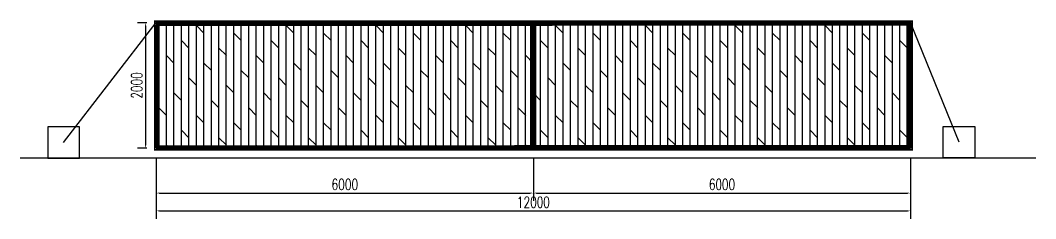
# Model space of a CAD drawing. Header units: millimetres. Extents: x -1088552 to 100, y 985 to 1353733.
# Drawn here: x -995653 to -979499, y 1263141 to 1266302 of the extents above; entities that cross this region are included whole.
import ezdxf

# ---------------------------------------------------------------- set-up
doc = ezdxf.new("R2010")
doc.units = ezdxf.units.MM
doc.header["$LTSCALE"] = 10
doc.layers.get('0').update_dxf_attribs({"linetype": 'CONTINUOUS'})
doc.layers.get('DEFPOINTS').update_dxf_attribs({"linetype": 'CONTINUOUS'})
for name, color, linetype in [('W-_ANTICOLLISION防撞措施', 6, 'CONTINUOUS'), ('W-ALUMINUM_FRAME铝架', 30, 'CONTINUOUS'), ('W-STEEL_FRAME钢架', 3, 'CONTINUOUS')]:
    doc.layers.add(name, color=color, linetype=linetype)
doc.styles.add('STANDARD_T3', font='simplex.shx', dxfattribs={"width": 0.7, "bigfont": 'gbcbig.shx'})
doc.dimstyles.new('W&&50', dxfattribs={"dimtxt": 175, "dimasz": 50, "dimexe": 125, "dimexo": 150, "dimgap": 50, "dimtad": 1, "dimdec": 0, "dimzin": 0, "dimdsep": 46, "dimtxsty": 'STANDARD_T3', "dimcen": 0.09, "dimclrd": 1, "dimclre": 1, "dimclrt": 7, "dimazin": 2, "dimtfac": 1, "dimtdec": 0, "dimtix": 1, "dimtmove": 2, "dimatfit": 3, "dimfxl": 100, "dimtolj": 1, "dimtzin": 0, "dimarcsym": 0})
pattern_1 = [(90, (0, 0), (-119.061309, 7e-15), []), (135, (0, 0), (-238.122455, -238.122455), [168.37819, -336.756])]
pattern_2 = [(135, (-629.54, -917.297), (-17.67766953, -17.67766953), []), (135, (-629.54, -905.512), (-17.67766953, -17.67766953), [])]
pattern_3 = [(45, (-2252712.288, 273403.536), (-17.67766953, 17.67766953), []), (45, (-2252700.503, 273403.536), (-17.67766953, 17.67766953), [])]

# ---------------------------------------------------------------- blocks, each defined once
blk = doc.blocks.new('*D174')
at = {"layer": 'DEFPOINTS', "color": 0, "transparency": 16777216}
for p in [(-993490, 1266264), (-993663, 1264264), (-993490, 1264264)]:
    blk.add_point(p, dxfattribs=at)
at = {"layer": 'W-STEEL_FRAME钢架', "color": 1, "lineweight": -2, "transparency": 16777216}
for p, q in [((-993640, 1266264), (-993788, 1266264)), ((-993663, 1266214), (-993663, 1264314)), ((-993640, 1264264), (-993788, 1264264))]:
    blk.add_line(p, q, dxfattribs=at)
at = {"layer": 'W-STEEL_FRAME钢架', "color": 1, "transparency": 16777216}
for points in [[(-993672, 1266214), (-993655, 1266214), (-993663, 1266264)], [(-993672, 1264314), (-993655, 1264314), (-993663, 1264264)]]:
    blk.add_solid(points, dxfattribs=at)
at = {"layer": 'W-STEEL_FRAME钢架', "color": 7, "transparency": 16777216, "insert": (-993801, 1265264), "char_height": 175, "attachment_point": 5, "rotation": 90, "style": 'STANDARD_T3'}
blk.add_mtext('\\A1;2000', dxfattribs=at)
blk = doc.blocks.new('*D175')
at = {"layer": 'DEFPOINTS', "color": 0, "transparency": 16777216}
for p in [(-993490, 1264264), (-987490, 1264264), (-987490, 1263550)]:
    blk.add_point(p, dxfattribs=at)
at = {"layer": 'W-STEEL_FRAME钢架', "color": 1, "lineweight": -2, "transparency": 16777216}
for p, q in [((-993490, 1264114), (-993490, 1263425)), ((-987490, 1264114), (-987490, 1263425)), ((-993440, 1263550), (-987540, 1263550))]:
    blk.add_line(p, q, dxfattribs=at)
at = {"layer": 'W-STEEL_FRAME钢架', "color": 1, "transparency": 16777216}
for points in [[(-993440, 1263558), (-993440, 1263542), (-993490, 1263550)], [(-987540, 1263558), (-987540, 1263542), (-987490, 1263550)]]:
    blk.add_solid(points, dxfattribs=at)
at = {"layer": 'W-STEEL_FRAME钢架', "color": 7, "transparency": 16777216, "insert": (-990490, 1263688), "char_height": 175, "attachment_point": 5, "style": 'STANDARD_T3'}
blk.add_mtext('\\A1;6000', dxfattribs=at)
blk = doc.blocks.new('*D176')
at = {"layer": 'DEFPOINTS', "color": 0, "transparency": 16777216}
for p in [(-987490, 1264264), (-981490, 1264264), (-981490, 1263550)]:
    blk.add_point(p, dxfattribs=at)
at = {"layer": 'W-STEEL_FRAME钢架', "color": 1, "lineweight": -2, "transparency": 16777216}
for p, q in [((-987490, 1264114), (-987490, 1263425)), ((-981490, 1264114), (-981490, 1263425)), ((-987440, 1263550), (-981540, 1263550))]:
    blk.add_line(p, q, dxfattribs=at)
at = {"layer": 'W-STEEL_FRAME钢架', "color": 1, "transparency": 16777216}
for points in [[(-987440, 1263558), (-987440, 1263542), (-987490, 1263550)], [(-981540, 1263558), (-981540, 1263542), (-981490, 1263550)]]:
    blk.add_solid(points, dxfattribs=at)
at = {"layer": 'W-STEEL_FRAME钢架', "color": 7, "transparency": 16777216, "insert": (-984490, 1263688), "char_height": 175, "attachment_point": 5, "style": 'STANDARD_T3'}
blk.add_mtext('\\A1;6000', dxfattribs=at)
blk = doc.blocks.new('*D177')
at = {"layer": 'DEFPOINTS', "color": 0, "transparency": 16777216}
for p in [(-993490, 1264264), (-981490, 1264264), (-981490, 1263266)]:
    blk.add_point(p, dxfattribs=at)
at = {"layer": 'W-STEEL_FRAME钢架', "color": 1, "lineweight": -2, "transparency": 16777216}
for p, q in [((-993490, 1264114), (-993490, 1263141)), ((-981490, 1264114), (-981490, 1263141)), ((-993440, 1263266), (-981540, 1263266))]:
    blk.add_line(p, q, dxfattribs=at)
at = {"layer": 'W-STEEL_FRAME钢架', "color": 1, "transparency": 16777216}
for points in [[(-993440, 1263275), (-993440, 1263258), (-993490, 1263266)], [(-981540, 1263275), (-981540, 1263258), (-981490, 1263266)]]:
    blk.add_solid(points, dxfattribs=at)
at = {"layer": 'W-STEEL_FRAME钢架', "color": 7, "transparency": 16777216, "insert": (-987490, 1263404), "char_height": 175, "attachment_point": 5, "style": 'STANDARD_T3'}
blk.add_mtext('\\A1;12000', dxfattribs=at)

msp = doc.modelspace()

# ---------------------------------------------------------------- hatches: boundary and pattern name
at = {"layer": 'W-ALUMINUM_FRAME铝架', "transparency": 33554687}
h = msp.add_hatch(dxfattribs=at)
h.set_pattern_fill('DOLMIT', color=256, scale=150, angle=90)
h.set_pattern_definition(pattern_1)
h.paths.add_polyline_path([(-987490.5, 1266264.5), (-993490.5, 1266264.5), (-993490.5, 1264264.5), (-987490.5, 1264264.5)])
h = msp.add_hatch(dxfattribs=at)
h.set_pattern_fill('金属', color=0, scale=10, angle=90)
h.set_pattern_definition(pattern_2)
h.paths.add_polyline_path([(-987490.5, 1266224.5), (-987490.5, 1266264.5), (-993490.5, 1266264.5), (-993490.5, 1266224.5)])
h = msp.add_hatch(dxfattribs=at)
h.set_pattern_fill('金属', color=0, scale=10)
h.set_pattern_definition([(45, (-2258672.288, 273403.536), (-17.67766953, 17.67766953), []), (45, (-2258660.503, 273403.536), (-17.67766953, 17.67766953), [])])
h.paths.add_polyline_path([(-993490.5, 1264304.5), (-993450.5, 1264304.5), (-993450.5, 1266224.5), (-993490.5, 1266224.5)])
h = msp.add_hatch(dxfattribs=at)
h.set_pattern_fill('金属', color=0, scale=10)
h.set_pattern_definition(pattern_3)
h.paths.add_polyline_path([(-987530.5, 1264304.5), (-987490.5, 1264304.5), (-987490.5, 1266224.5), (-987530.5, 1266224.5)])
h = msp.add_hatch(dxfattribs=at)
h.set_pattern_fill('DOLMIT', color=256, scale=150, angle=90)
h.set_pattern_definition(pattern_1)
h.paths.add_polyline_path([(-987490.5, 1266264.5), (-987490.5, 1264264.5), (-981490.5, 1264264.5), (-981490.5, 1266264.5)])
h = msp.add_hatch(dxfattribs=at)
h.set_pattern_fill('金属', color=0, scale=10, angle=90)
h.set_pattern_definition(pattern_2)
h.paths.add_polyline_path([(-981490.5, 1266224.5), (-981490.5, 1266264.5), (-987490.5, 1266264.5), (-987490.5, 1266224.5)])
h = msp.add_hatch(dxfattribs=at)
h.set_pattern_fill('金属', color=0, scale=10)
h.set_pattern_definition(pattern_3)
h.paths.add_polyline_path([(-987490.5, 1264304.5), (-987450.5, 1264304.5), (-987450.5, 1266224.5), (-987490.5, 1266224.5)])
h = msp.add_hatch(dxfattribs=at)
h.set_pattern_fill('金属', color=0, scale=10)
h.set_pattern_definition([(45, (-2246712.288, 273403.536), (-17.67766953, 17.67766953), []), (45, (-2246700.503, 273403.536), (-17.67766953, 17.67766953), [])])
h.paths.add_polyline_path([(-981530.5, 1264304.5), (-981490.5, 1264304.5), (-981490.5, 1266224.5), (-981530.5, 1266224.5)])
h = msp.add_hatch(dxfattribs=at)
h.set_pattern_fill('金属', color=0, scale=10, angle=90)
h.set_pattern_definition(pattern_2)
h.paths.add_polyline_path([(-993490.5, 1264304.5), (-993490.5, 1264264.5), (-987490.5, 1264264.5), (-987490.5, 1264304.5)])
h = msp.add_hatch(dxfattribs=at)
h.set_pattern_fill('金属', color=0, scale=10, angle=90)
h.set_pattern_definition(pattern_2)
h.paths.add_polyline_path([(-987490.5, 1264304.5), (-987490.5, 1264264.5), (-981490.5, 1264264.5), (-981490.5, 1264304.5)])

# ---------------------------------------------------------------- linework, layer by layer
at = {"transparency": 33554687}
for points in [[(-994964.3, 1264353.4), (-993490.5, 1266264.5)], [(-980718.6, 1264360.2), (-981490.5, 1266264.5)]]:
    msp.add_lwpolyline(points, dxfattribs=at)
for points in [[(-995214.3, 1264103.4), (-994714.3, 1264103.4), (-994714.3, 1264603.4), (-995214.3, 1264603.4)], [(-980468.6, 1264110.2), (-980968.6, 1264110.2), (-980968.6, 1264610.2), (-980468.6, 1264610.2)]]:
    msp.add_lwpolyline(points, close=True, dxfattribs=at)
at = {"color": 253, "transparency": 33554687}
msp.add_lwpolyline([(-995653.4, 1264110.2), (-979499.1, 1264110.2)], dxfattribs=at)
at = {"layer": 'W-_ANTICOLLISION防撞措施', "transparency": 33554687, "const_width": 25}
msp.add_lwpolyline([(-987490.5, 1264239.5), (-993515.5, 1264239.5), (-993515.5, 1266289.5), (-987490.5, 1266289.5), (-981465.5, 1266289.5), (-981465.5, 1264239.5)], close=True, dxfattribs=at)
at = {"layer": 'W-ALUMINUM_FRAME铝架', "transparency": 33554687}
for points in [[(-993490.5, 1266264.5), (-993490.5, 1264264.5), (-987490.5, 1264264.5), (-987490.5, 1266264.5)], [(-981490.5, 1266264.5), (-981490.5, 1264264.5), (-987490.5, 1264264.5), (-987490.5, 1266264.5)]]:
    msp.add_lwpolyline(points, close=True, dxfattribs=at)
at = {"layer": 'W-ALUMINUM_FRAME铝架', "color": 0, "transparency": 33554687}
for points in [[(-993490.5, 1266224.5), (-987490.5, 1266224.5), (-987490.5, 1266264.5), (-993490.5, 1266264.5)], [(-993450.5, 1266224.5), (-993450.5, 1264304.5), (-993490.5, 1264304.5), (-993490.5, 1266224.5)], [(-987490.5, 1266224.5), (-987490.5, 1264304.5), (-987530.5, 1264304.5), (-987530.5, 1266224.5)], [(-981490.5, 1266224.5), (-987490.5, 1266224.5), (-987490.5, 1266264.5), (-981490.5, 1266264.5)], [(-987490.5, 1266224.5), (-987490.5, 1264304.5), (-987450.5, 1264304.5), (-987450.5, 1266224.5)], [(-981490.5, 1266224.5), (-981490.5, 1264304.5), (-981530.5, 1264304.5), (-981530.5, 1266224.5)], [(-993490.5, 1264304.5), (-987490.5, 1264304.5), (-987490.5, 1264264.5), (-993490.5, 1264264.5)], [(-981490.5, 1264304.5), (-987490.5, 1264304.5), (-987490.5, 1264264.5), (-981490.5, 1264264.5)]]:
    msp.add_lwpolyline(points, close=True, dxfattribs=at)
at = {"layer": 'W-STEEL_FRAME钢架', "transparency": 33554687}
for points in [[(-987790.5, 1266264.5), (-987790.5, 1266224.5), (-987190.5, 1266224.5), (-987190.5, 1266264.5)], [(-987790.5, 1264304.5), (-987790.5, 1264264.5), (-987190.5, 1264264.5), (-987190.5, 1264304.5)]]:
    msp.add_lwpolyline(points, close=True, dxfattribs=at)

# ---------------------------------------------------------------- dimensions: what is measured, and where the dimension line sits
dim = msp.add_linear_dim(base=(-993663.4, 1264264.5), p1=(-993490.5, 1266264.5), p2=(-993490.5, 1264264.5), angle=90, dimstyle='W&&50', dxfattribs=at)
dim.commit()
dim.dimension.update_dxf_attribs({"geometry": '*D174', "text_midpoint": (-993800.9, 1265264.5)})
for base, p1, p2, picture, middle in [((-987490.5, 1263550.2), (-993490.5, 1264264.5), (-987490.5, 1264264.5), '*D175', (-990490.5, 1263687.7)), ((-981490.5, 1263266.5), (-993490.5, 1264264.5), (-981490.5, 1264264.5), '*D177', (-987490.5, 1263404)), ((-981490.5, 1263550.2), (-987490.5, 1264264.5), (-981490.5, 1264264.5), '*D176', (-984490.5, 1263687.7))]:
    dim = msp.add_linear_dim(base=base, p1=p1, p2=p2, dimstyle='W&&50', dxfattribs=at)
    dim.commit()
    dim.dimension.update_dxf_attribs({"geometry": picture, "text_midpoint": middle})

doc.saveas('drawing.dxf')
